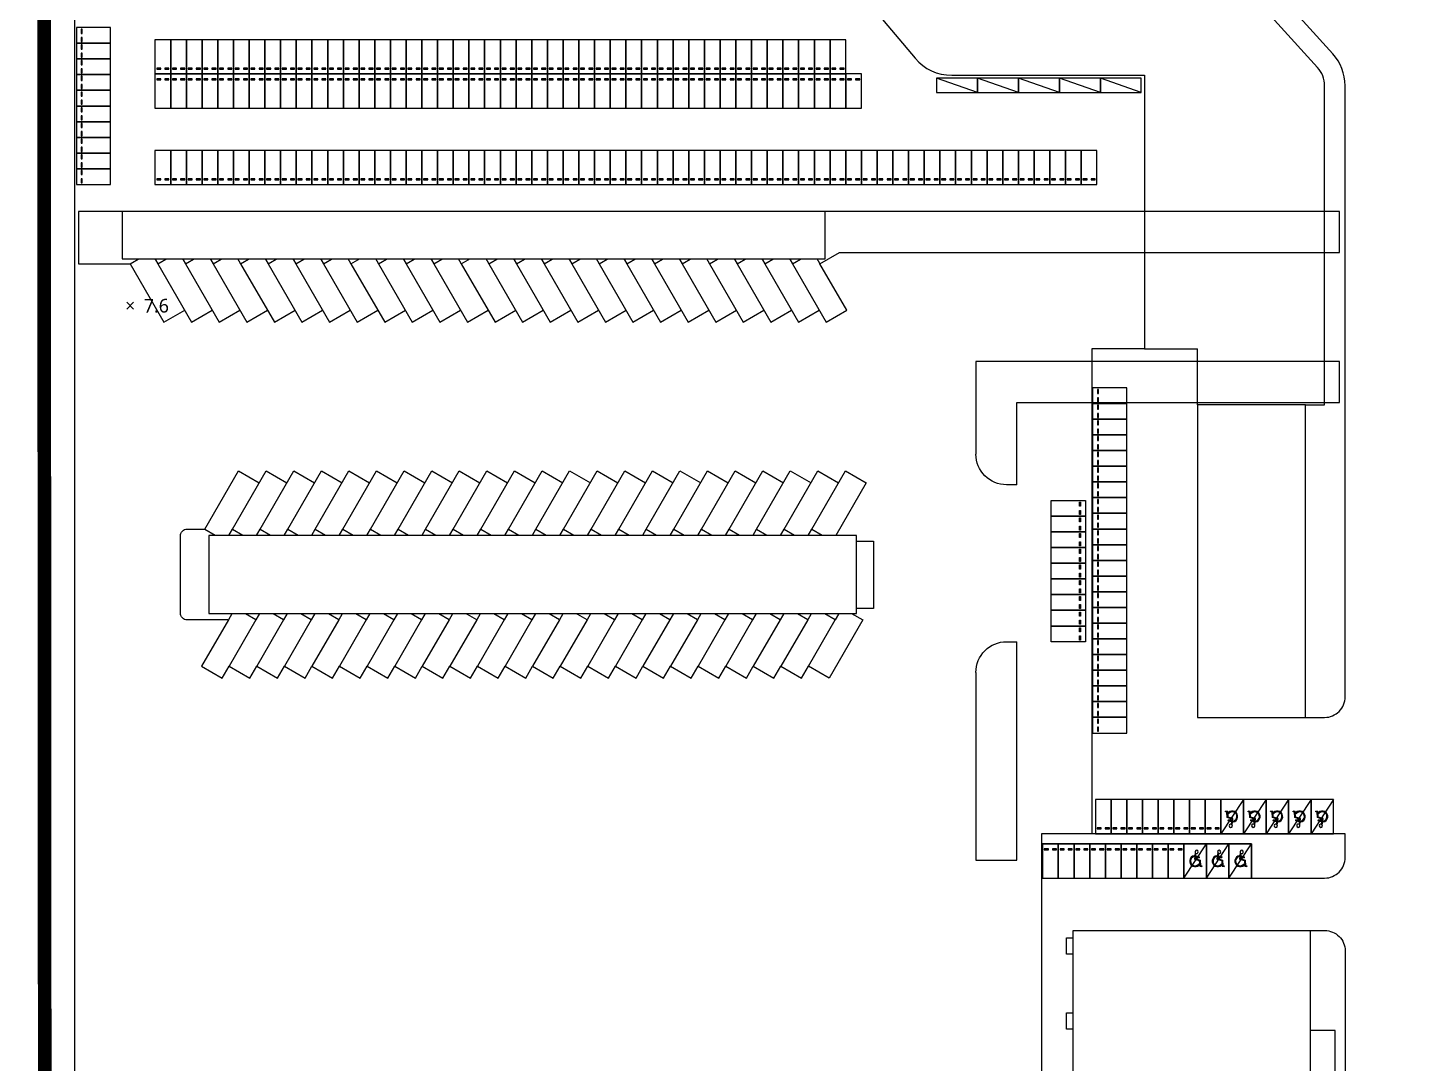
# Model space of a CAD drawing. Header units: millimetres. Extents: x -17369 to 294000, y -718917 to 220315.
# Drawn here: x 255849 to 258669, y -197299 to -195179 of the extents above; entities that cross this region are included whole.
import ezdxf
from ezdxf.xclip import XClip

# ---------------------------------------------------------------- set-up
doc = ezdxf.new("R2010")
doc.units = ezdxf.units.MM
doc.header["$LTSCALE"] = 350
doc.header["$XCLIPFRAME"] = 2
doc.linetypes.add('xref key map$0$PHANTOM2', pattern=[1.25, 0.625, -0.125, 0.125, -0.125, 0.125, -0.125])
for name, color, linetype in [('xref key map$0$4', 4, 'Continuous'), ('xref key map$0$CA0021_표고점수치', 8, 'Continuous'), ('xref key map$0$CA002_표고점(기호)', 8, 'Continuous'), ('xref key map$0$CTR', 8, 'Continuous'), ('xref key map$0$L-BLDG', 9, 'Continuous'), ('xref key map$0$PARK', 8, 'Continuous'), ('xref key map$0$대지경계선', 1, 'Continuous')]:
    doc.layers.add(name, color=color, linetype=linetype)
doc.styles.add('xref key map$0$맑은고딕', font='malgun.ttf')

# ---------------------------------------------------------------- blocks, each defined once
blk = doc.blocks.new('xref key map$0$주차구획3300x5000')
at = {"layer": 'xref key map$0$PARK', "color": 8}
for p, q in [((0, 0), (3300, 5000)), ((1521, 3267), (1507, 3142)), ((1653, 3733), (1545, 2759)), ((1545, 2759), (2258, 2551)), ((1707, 3129), (1676, 2846)), ((1676, 2846), (2372, 2643)), ((1707, 3129), (2216, 2980)), ((1762, 3626), (1720, 3250)), ((1720, 3250), (2250, 3095)), ((2208, 2085), (2219, 1913)), ((2250, 3095), (2216, 2980)), ((2258, 2551), (2311, 1728)), ((2372, 2643), (2424, 1836)), ((2311, 1728), (2622, 1693)), ((2424, 1836), (2614, 1815)), ((2614, 1815), (2622, 1693))]:
    blk.add_line(p, q, dxfattribs=at)
at = {"layer": 'xref key map$0$PARK'}
blk.add_lwpolyline([(0, 0), (3300, 0), (3300, 5000), (0, 5000)], close=True, dxfattribs=at)
at = {"layer": 'xref key map$0$PARK', "color": 8}
for centre, radius, start, end in [((1867, 3842), 240, 244.11815, 207.07082), ((1653, 2478), 800, 99.47859, 315.02603), ((1653, 2478), 680, 102.35799, 324.67673)]:
    blk.add_arc(centre, radius, start, end, dxfattribs=at)
blk = doc.blocks.new('xref key map$0$주차구획2300x5000')
at = {"layer": 'xref key map$0$PARK'}
blk.add_lwpolyline([(0, 0), (2300, 0), (2300, 5000), (0, 5000)], close=True, dxfattribs=at)
at = {"layer": 'xref key map$0$PARK', "color": 8}
for points in [[(250, 700), (850, 700), (850, 850), (250, 850)], [(1450, 700), (2050, 700), (2050, 850), (1450, 850)]]:
    blk.add_lwpolyline(points, close=True, dxfattribs=at)
blk = doc.blocks.new('xref key map$0$주차구획2100x6000')
at = {"layer": 'xref key map$0$PARK', "color": 8}
blk.add_line((2100, 6000), (0, 0), dxfattribs=at)
at = {"layer": 'xref key map$0$PARK'}
blk.add_lwpolyline([(0, 0), (2100, 0), (2100, 6000), (0, 6000)], close=True, dxfattribs=at)
blk = doc.blocks.new('xref key map$0$CA002')
at = {"layer": 'xref key map$0$CA002_표고점(기호)'}
for points in [[(-0.5, 0.5), (0.5, -0.5)], [(0.5, 0.5), (-0.5, -0.5)]]:
    blk.add_lwpolyline(points, dxfattribs=at)
blk = doc.blocks.new('xref key map$0$230120_버스승강장')
at = {"layer": 'xref key map$0$CTR'}
blk.add_lwpolyline([(47285, 158700), (-137479, 158700), (-137479, 151050), (-129881, 151050), (-126850, 152800), (-125839, 151050), (-122808, 152800), (-121798, 151050), (-118767, 152800), (-117756, 151050), (-114725, 152800), (-113715, 151050), (-110684, 152800), (-109673, 151050), (-106642, 152800), (-105632, 151050), (-102601, 152800), (-101590, 151050), (-98559, 152800), (-97549, 151050), (-94518, 152800), (-93508, 151050), (-90476, 152800), (-89466, 151050), (-86435, 152800), (-85425, 151050), (-82394, 152800), (-81383, 151050), (-78352, 152800), (-77342, 151050), (-74311, 152800), (-73300, 151050), (-70269, 152800), (-69259, 151050), (-66228, 152800), (-65217, 151050), (-62186, 152800), (-61176, 151050), (-58145, 152800), (-57135, 151050), (-54103, 152800), (-53093, 151050), (-50062, 152800), (-49052, 151050), (-46021, 152800), (-45010, 151050), (-41979, 152800), (-40969, 151050), (-37938, 152800), (-36927, 151050), (-33896, 152800), (-32886, 151050), (-29855, 152800), (-28844, 151050), (-25986, 152700), (47285, 152700)], close=True, dxfattribs=at)
for points in [[(0, 118650), (0, 130700), (47285, 130700), (47285, 136700), (-6000, 136700), (-6000, 123150)], [(-6000, 91150), (-6000, 63650), (0, 63650), (0, 95650)]]:
    blk.add_lwpolyline(points, dxfattribs=at)
for points in [[(0, 118650), (-1500, 118650, -0.4142136), (-6000, 123150)], [(-6000, 91150, -0.4142136), (-1500, 95650), (0, 95650)]]:
    blk.add_lwpolyline(points, format="xyb", dxfattribs=at)
blk.add_lwpolyline([(-114498, 100600), (-115508, 98850), (-121542, 98850, -0.4142136), (-122542, 99850), (-122542, 111150, -0.4142136), (-121542, 112150), (-118948, 112150), (-115917, 110400), (-114907, 112150), (-111876, 110400), (-110865, 112150), (-107834, 110400), (-106824, 112150), (-103793, 110400), (-102783, 112150), (-99752, 110400), (-98741, 112150), (-95710, 110400), (-94700, 112150), (-91669, 110400), (-90658, 112150), (-87627, 110400), (-86617, 112150), (-83586, 110400), (-82575, 112150), (-79544, 110400), (-78534, 112150), (-75503, 110400), (-74492, 112150), (-71461, 110400), (-70451, 112150), (-67420, 110400), (-66410, 112150), (-63378, 110400), (-62368, 112150), (-59337, 110400), (-58327, 112150), (-55296, 110400), (-54285, 112150), (-51254, 110400), (-50244, 112150), (-47213, 110400), (-46202, 112150), (-43171, 110400), (-42161, 112150), (-39130, 110400), (-38119, 112150), (-35088, 110400), (-34078, 112150), (-31047, 110400), (-30036, 112150), (-27005, 110400), (-21000, 110400), (-21000, 100500), (-25643, 100500), (-26596, 98850), (-29627, 100600), (-30638, 98850), (-33669, 100600), (-34679, 98850), (-37710, 100600), (-38720, 98850), (-41752, 100600), (-42762, 98850), (-45793, 100600), (-46803, 98850), (-49834, 100600), (-50845, 98850), (-53876, 100600), (-54886, 98850), (-57917, 100600), (-58928, 98850), (-61959, 100600), (-62969, 98850), (-66000, 100600), (-67011, 98850), (-70042, 100600), (-71052, 98850), (-74083, 100600), (-75094, 98850), (-78125, 100600), (-79135, 98850), (-82166, 100600), (-83176, 98850), (-86208, 100600), (-87218, 98850), (-90249, 100600), (-91259, 98850), (-94290, 100600), (-95301, 98850), (-98332, 100600), (-99342, 98850), (-102373, 100600), (-103384, 98850), (-106415, 100600), (-107425, 98850), (-110456, 100600), (-111467, 98850)], format="xyb", close=True, dxfattribs=at)
at = {"layer": 'xref key map$0$CA0021_표고점수치', "xscale": 1000, "yscale": 1000, "zscale": 1000}
blk.add_blockref('xref key map$0$CA002', (-129898, 144896), dxfattribs=at)
at = {"layer": 'xref key map$0$PARK', "xscale": -1.000000000000008, "rotation": 90}
for p in [(10042, 116350), (10042, 114050), (10042, 111750), (10042, 109450), (10042, 107150), (10042, 104850), (10042, 102550), (10042, 100250), (10042, 97950)]:
    blk.add_blockref('xref key map$0$주차구획2300x5000', p, dxfattribs=at)
at = {"layer": 'xref key map$0$CA0021_표고점수치', "style": 'xref key map$0$맑은고딕'}
blk.add_text('7.6', height=2000, dxfattribs=at).set_placement((-127898, 143896))
for points in [[(-131095, 158700), (-131095, 151750), (-28095, 151750), (-28095, 158700)], [(-118396, 111200), (-118396, 99800), (-23476, 99800), (-23476, 111200)]]:
    blk.add_wipeout(points).dxf.layer = 'xref key map$0$4'
at = {"layer": 'xref key map$0$L-BLDG'}
for points in [[(-28095, 158700), (-131095, 158700), (-131095, 151750), (-28095, 151750)], [(-23476, 111200), (-118396, 111200), (-118396, 99800), (-23476, 99800)]]:
    blk.add_lwpolyline(points, close=True, dxfattribs=at)
at = {"layer": 'xref key map$0$PARK'}
for points in [[(-129881, 151050), (-124943, 142498), (-121912, 144248)], [(-125839, 151050), (-120902, 142498), (-117871, 144248)], [(-121798, 151050), (-116860, 142498), (-113829, 144248)], [(-117756, 151050), (-112819, 142498), (-109788, 144248)], [(-113715, 151050), (-108777, 142498), (-105746, 144248)], [(-109673, 151050), (-104736, 142498), (-101705, 144248)], [(-105632, 151050), (-100694, 142498), (-97663, 144248)], [(-101590, 151050), (-96653, 142498), (-93622, 144248)], [(-97549, 151050), (-92612, 142498), (-89580, 144248)], [(-93508, 151050), (-88570, 142498), (-85539, 144248)], [(-89466, 151050), (-84529, 142498), (-81498, 144248)], [(-85425, 151050), (-80487, 142498), (-77456, 144248)], [(-81383, 151050), (-76446, 142498), (-73415, 144248)], [(-77342, 151050), (-72404, 142498), (-69373, 144248)], [(-73300, 151050), (-68363, 142498), (-65332, 144248)], [(-69259, 151050), (-64321, 142498), (-61290, 144248)], [(-65217, 151050), (-60280, 142498), (-57249, 144248)], [(-61176, 151050), (-56238, 142498), (-53207, 144248)], [(-57135, 151050), (-52197, 142498), (-49166, 144248)], [(-53093, 151050), (-48156, 142498), (-45124, 144248)], [(-49052, 151050), (-44114, 142498), (-41083, 144248)], [(-45010, 151050), (-40073, 142498), (-37042, 144248)], [(-40969, 151050), (-36031, 142498), (-33000, 144248)], [(-36927, 151050), (-31990, 142498), (-28959, 144248)], [(-32886, 151050), (-27948, 142498), (-24917, 144248), (-28844, 151050)], [(-118948, 112150), (-114011, 120702), (-110980, 118952)], [(-114907, 112150), (-109969, 120702), (-106938, 118952)], [(-110865, 112150), (-105928, 120702), (-102897, 118952)], [(-106824, 112150), (-101887, 120702), (-98855, 118952)], [(-102783, 112150), (-97845, 120702), (-94814, 118952)], [(-98741, 112150), (-93804, 120702), (-90773, 118952)], [(-94700, 112150), (-89762, 120702), (-86731, 118952)], [(-90658, 112150), (-85721, 120702), (-82690, 118952)], [(-86617, 112150), (-81679, 120702), (-78648, 118952)], [(-82575, 112150), (-77638, 120702), (-74607, 118952)], [(-78534, 112150), (-73596, 120702), (-70565, 118952)], [(-74492, 112150), (-69555, 120702), (-66524, 118952)], [(-70451, 112150), (-65513, 120702), (-62482, 118952)], [(-66410, 112150), (-61472, 120702), (-58441, 118952)], [(-62368, 112150), (-57431, 120702), (-54399, 118952)], [(-58327, 112150), (-53389, 120702), (-50358, 118952)], [(-54285, 112150), (-49348, 120702), (-46317, 118952)], [(-50244, 112150), (-45306, 120702), (-42275, 118952)], [(-46202, 112150), (-41265, 120702), (-38234, 118952)], [(-42161, 112150), (-37223, 120702), (-34192, 118952)], [(-38119, 112150), (-33182, 120702), (-30151, 118952)], [(-34078, 112150), (-29140, 120702), (-26109, 118952)], [(-30036, 112150), (-25099, 120702), (-22068, 118952), (-26496, 111200)], [(-24200, 99800), (-22555, 98850), (-27492, 90298), (-30523, 92048), (-26596, 98850)], [(-115508, 98850), (-119435, 92048), (-116404, 90298), (-115394, 92048)], [(-111467, 98850), (-115394, 92048), (-112363, 90298), (-111352, 92048)], [(-107425, 98850), (-111352, 92048), (-108321, 90298), (-107311, 92048)], [(-103384, 98850), (-107311, 92048), (-104280, 90298), (-103269, 92048)], [(-99342, 98850), (-103269, 92048), (-100238, 90298), (-99228, 92048)], [(-95301, 98850), (-99228, 92048), (-96197, 90298), (-95186, 92048)], [(-91259, 98850), (-95186, 92048), (-92155, 90298), (-91145, 92048)], [(-87218, 98850), (-91145, 92048), (-88114, 90298), (-87104, 92048)], [(-83176, 98850), (-87104, 92048), (-84072, 90298), (-83062, 92048)], [(-79135, 98850), (-83062, 92048), (-80031, 90298), (-79021, 92048)], [(-75094, 98850), (-79021, 92048), (-75990, 90298), (-74979, 92048)], [(-71052, 98850), (-74979, 92048), (-71948, 90298), (-70938, 92048)], [(-67011, 98850), (-70938, 92048), (-67907, 90298), (-66896, 92048)], [(-62969, 98850), (-66896, 92048), (-63865, 90298), (-62855, 92048)], [(-58928, 98850), (-62855, 92048), (-59824, 90298), (-58813, 92048)], [(-54886, 98850), (-58813, 92048), (-55782, 90298), (-54772, 92048)], [(-50845, 98850), (-54772, 92048), (-51741, 90298), (-50730, 92048)], [(-46803, 98850), (-50730, 92048), (-47699, 90298), (-46689, 92048)], [(-42762, 98850), (-46689, 92048), (-43658, 90298), (-42648, 92048)], [(-38720, 98850), (-42648, 92048), (-39617, 90298), (-38606, 92048)], [(-34679, 98850), (-38606, 92048), (-35575, 90298), (-34565, 92048)], [(-30638, 98850), (-34565, 92048), (-31534, 90298), (-30523, 92048)]]:
    blk.add_lwpolyline(points, dxfattribs=at)
blk = doc.blocks.new('xref key map')
at = {"layer": 'xref key map$0$CTR'}
for p in [(310637, 802372), (318431, 794162)]:
    blk.add_line(p, (318431, 802372), dxfattribs=at)
for points in [[(149471, 772521), (149465, 783609), (149388, 905626), (148718, 916486), (148034, 915697), (148293, 944147), (148294, 944147)], [(149388, 905626), (150326, 906679), (151208, 907142), (152297, 907116), (153313, 906575), (153902, 905368), (153904, 772512)], [(153904, 772512), (153907, 626938), (154364, 568988), (154332, 557137), (154102, 491911), (154552, 487090), (155619, 481954), (157166, 477612), (157191, 477559)]]:
    blk.add_lwpolyline(points, dxfattribs=at)
for points in [[(334231, 748362), (337037, 748362, 0.4142136), (340037, 751362), (340037, 840947, 0.1859016), (338229, 845642), (330514, 854173, 0.2119882), (325322, 856478), (283707, 856478, -0.2209307), (265367, 864998), (207861, 933127, 1), (204804, 930547)], [(181128, 932104), (203490, 932104), (277043, 844963, 0.2209307), (282393, 842478), (310637, 842478), (310637, 802372), (302937, 802372), (302937, 731314), (295537, 731314), (295537, 664913)], [(334231, 794162), (337037, 794162), (337037, 840947, 0.1859016), (336004, 843630), (324385, 856478)], [(334928, 717133), (337037, 717133, -0.4142136), (340037, 714133), (340037, 675413, -0.4142136), (337037, 672413), (334928, 672413)]]:
    blk.add_lwpolyline(points, format="xyb", dxfattribs=at)
blk.add_lwpolyline([(295537, 731314), (295537, 729814), (326315, 729814), (326315, 724814), (337037, 724814, 0.4142136), (340037, 727814), (340037, 731314)], format="xyb", close=True, dxfattribs=at)
at = {"layer": 'xref key map$0$L-BLDG'}
for points in [[(318431, 748362), (334231, 748362), (334231, 794162), (318431, 794162)], [(300208, 672413), (300208, 717133), (334928, 717133), (334928, 672413)]]:
    blk.add_lwpolyline(points, close=True, dxfattribs=at)
for points in [[(300208, 713664), (299208, 713664), (299208, 716063), (300208, 716063)], [(300208, 702663), (299208, 702663), (299208, 705063), (300208, 705063)], [(334928, 687073), (338578, 687073), (338578, 702473), (334928, 702473)]]:
    blk.add_lwpolyline(points, dxfattribs=at)
at = {"layer": 'xref key map$0$PARK'}
for name, p, rotation in [('xref key map$0$주차구획2300x5000', (154174, 849473), 270), ('xref key map$0$주차구획2300x5000', (154174, 847173), 270), ('xref key map$0$주차구획2300x5000', (154174, 844873), 270), ('xref key map$0$주차구획2300x5000', (154174, 842573), 270), ('xref key map$0$주차구획2300x5000', (167974, 842673), 180), ('xref key map$0$주차구획2300x5000', (170274, 842673), 180), ('xref key map$0$주차구획2300x5000', (172574, 842673), 180), ('xref key map$0$주차구획2300x5000', (174874, 842673), 180), ('xref key map$0$주차구획2300x5000', (177174, 842673), 180), ('xref key map$0$주차구획2300x5000', (179474, 842673), 180), ('xref key map$0$주차구획2300x5000', (181774, 842673), 180), ('xref key map$0$주차구획2300x5000', (184074, 842673), 180), ('xref key map$0$주차구획2300x5000', (186374, 842673), 180), ('xref key map$0$주차구획2300x5000', (188674, 842673), 180), ('xref key map$0$주차구획2300x5000', (190974, 842673), 180), ('xref key map$0$주차구획2300x5000', (193274, 842673), 180), ('xref key map$0$주차구획2300x5000', (195574, 842673), 180), ('xref key map$0$주차구획2300x5000', (197874, 842673), 180), ('xref key map$0$주차구획2300x5000', (200174, 842673), 180), ('xref key map$0$주차구획2300x5000', (202474, 842673), 180), ('xref key map$0$주차구획2300x5000', (204774, 842673), 180), ('xref key map$0$주차구획2300x5000', (207074, 842673), 180), ('xref key map$0$주차구획2300x5000', (209374, 842673), 180), ('xref key map$0$주차구획2300x5000', (211674, 842673), 180), ('xref key map$0$주차구획2300x5000', (213974, 842673), 180), ('xref key map$0$주차구획2300x5000', (216274, 842673), 180), ('xref key map$0$주차구획2300x5000', (218574, 842673), 180), ('xref key map$0$주차구획2300x5000', (220874, 842673), 180), ('xref key map$0$주차구획2300x5000', (223174, 842673), 180), ('xref key map$0$주차구획2300x5000', (225474, 842673), 180), ('xref key map$0$주차구획2300x5000', (227774, 842673), 180), ('xref key map$0$주차구획2300x5000', (230074, 842673), 180), ('xref key map$0$주차구획2300x5000', (232374, 842673), 180), ('xref key map$0$주차구획2300x5000', (234674, 842673), 180), ('xref key map$0$주차구획2300x5000', (236974, 842673), 180), ('xref key map$0$주차구획2300x5000', (239274, 842673), 180), ('xref key map$0$주차구획2300x5000', (241574, 842673), 180), ('xref key map$0$주차구획2300x5000', (243874, 842673), 180), ('xref key map$0$주차구획2300x5000', (246174, 842673), 180), ('xref key map$0$주차구획2300x5000', (248474, 842673), 180), ('xref key map$0$주차구획2300x5000', (250774, 842673), 180), ('xref key map$0$주차구획2300x5000', (253074, 842673), 180), ('xref key map$0$주차구획2300x5000', (255374, 842673), 180), ('xref key map$0$주차구획2300x5000', (257674, 842673), 180), ('xref key map$0$주차구획2300x5000', (259974, 842673), 180), ('xref key map$0$주차구획2300x5000', (262274, 842673), 180), ('xref key map$0$주차구획2300x5000', (264574, 842673), 180), ('xref key map$0$주차구획2300x5000', (266874, 842673), 180), ('xref key map$0$주차구획2300x5000', (269174, 842673), 180), ('xref key map$0$주차구획2100x6000', (280174, 842073), 270), ('xref key map$0$주차구획2100x6000', (286174, 842073), 270), ('xref key map$0$주차구획2100x6000', (292174, 842073), 270), ('xref key map$0$주차구획2100x6000', (298174, 842073), 270), ('xref key map$0$주차구획2100x6000', (304174, 842073), 270), ('xref key map$0$주차구획2300x5000', (154174, 840273), 270), ('xref key map$0$주차구획2300x5000', (154174, 837973), 270), ('xref key map$0$주차구획2300x5000', (154174, 835673), 270), ('xref key map$0$주차구획2300x5000', (154174, 833373), 270), ('xref key map$0$주차구획2300x5000', (154174, 831073), 270), ('xref key map$0$주차구획2300x5000', (154174, 828773), 270), ('xref key map$0$주차구획2300x5000', (303048, 796674), 270), ('xref key map$0$주차구획2300x5000', (303048, 794374), 270), ('xref key map$0$주차구획2300x5000', (303048, 792074), 270), ('xref key map$0$주차구획2300x5000', (303048, 789774), 270), ('xref key map$0$주차구획2300x5000', (303048, 787474), 270), ('xref key map$0$주차구획2300x5000', (303048, 785174), 270), ('xref key map$0$주차구획2300x5000', (303048, 782874), 270), ('xref key map$0$주차구획2300x5000', (303048, 780574), 270), ('xref key map$0$주차구획2300x5000', (303048, 778274), 270), ('xref key map$0$주차구획2300x5000', (303048, 775974), 270), ('xref key map$0$주차구획2300x5000', (303048, 773674), 270), ('xref key map$0$주차구획2300x5000', (303048, 771374), 270), ('xref key map$0$주차구획2300x5000', (303048, 769074), 270), ('xref key map$0$주차구획2300x5000', (303048, 766774), 270), ('xref key map$0$주차구획2300x5000', (303048, 764474), 270), ('xref key map$0$주차구획2300x5000', (303048, 762174), 270), ('xref key map$0$주차구획2300x5000', (303048, 759874), 270), ('xref key map$0$주차구획2300x5000', (303048, 757574), 270), ('xref key map$0$주차구획2300x5000', (303048, 755274), 270), ('xref key map$0$주차구획2300x5000', (303048, 752974), 270), ('xref key map$0$주차구획2300x5000', (303048, 750674), 270), ('xref key map$0$주차구획2300x5000', (303048, 748374), 270), ('xref key map$0$주차구획3300x5000', (325148, 736314), 180), ('xref key map$0$주차구획3300x5000', (328448, 736314), 180), ('xref key map$0$주차구획3300x5000', (331748, 736314), 180), ('xref key map$0$주차구획3300x5000', (335048, 736314), 180), ('xref key map$0$주차구획3300x5000', (338348, 736314), 180), ('xref key map$0$주차구획2300x5000', (298015, 729814), 180), ('xref key map$0$주차구획2300x5000', (300315, 729814), 180), ('xref key map$0$주차구획2300x5000', (302615, 729814), 180), ('xref key map$0$주차구획2300x5000', (304915, 729814), 180), ('xref key map$0$주차구획2300x5000', (307215, 729814), 180), ('xref key map$0$주차구획2300x5000', (309515, 729814), 180), ('xref key map$0$주차구획2300x5000', (311815, 729814), 180), ('xref key map$0$주차구획2300x5000', (314115, 729814), 180), ('xref key map$0$주차구획2300x5000', (316415, 729814), 180)]:
    blk.add_blockref(name, p, dxfattribs=dict(at, rotation=rotation))
for name, p in [('xref key map$0$주차구획2300x5000', (165674, 842673)), ('xref key map$0$주차구획2300x5000', (167974, 842673)), ('xref key map$0$주차구획2300x5000', (170274, 842673)), ('xref key map$0$주차구획2300x5000', (172574, 842673)), ('xref key map$0$주차구획2300x5000', (174874, 842673)), ('xref key map$0$주차구획2300x5000', (177174, 842673)), ('xref key map$0$주차구획2300x5000', (179474, 842673)), ('xref key map$0$주차구획2300x5000', (181774, 842673)), ('xref key map$0$주차구획2300x5000', (184074, 842673)), ('xref key map$0$주차구획2300x5000', (186374, 842673)), ('xref key map$0$주차구획2300x5000', (188674, 842673)), ('xref key map$0$주차구획2300x5000', (190974, 842673)), ('xref key map$0$주차구획2300x5000', (193274, 842673)), ('xref key map$0$주차구획2300x5000', (195574, 842673)), ('xref key map$0$주차구획2300x5000', (197874, 842673)), ('xref key map$0$주차구획2300x5000', (200174, 842673)), ('xref key map$0$주차구획2300x5000', (202474, 842673)), ('xref key map$0$주차구획2300x5000', (204774, 842673)), ('xref key map$0$주차구획2300x5000', (207074, 842673)), ('xref key map$0$주차구획2300x5000', (209374, 842673)), ('xref key map$0$주차구획2300x5000', (211674, 842673)), ('xref key map$0$주차구획2300x5000', (213974, 842673)), ('xref key map$0$주차구획2300x5000', (216274, 842673)), ('xref key map$0$주차구획2300x5000', (218574, 842673)), ('xref key map$0$주차구획2300x5000', (220874, 842673)), ('xref key map$0$주차구획2300x5000', (223174, 842673)), ('xref key map$0$주차구획2300x5000', (225474, 842673)), ('xref key map$0$주차구획2300x5000', (227774, 842673)), ('xref key map$0$주차구획2300x5000', (230074, 842673)), ('xref key map$0$주차구획2300x5000', (232374, 842673)), ('xref key map$0$주차구획2300x5000', (234674, 842673)), ('xref key map$0$주차구획2300x5000', (236974, 842673)), ('xref key map$0$주차구획2300x5000', (239274, 842673)), ('xref key map$0$주차구획2300x5000', (241574, 842673)), ('xref key map$0$주차구획2300x5000', (243874, 842673)), ('xref key map$0$주차구획2300x5000', (246174, 842673)), ('xref key map$0$주차구획2300x5000', (248474, 842673)), ('xref key map$0$주차구획2300x5000', (250774, 842673)), ('xref key map$0$주차구획2300x5000', (253074, 842673)), ('xref key map$0$주차구획2300x5000', (255374, 842673)), ('xref key map$0$주차구획2300x5000', (257674, 842673)), ('xref key map$0$주차구획2300x5000', (259974, 842673)), ('xref key map$0$주차구획2300x5000', (262274, 842673)), ('xref key map$0$주차구획2300x5000', (264574, 842673)), ('xref key map$0$주차구획2300x5000', (165674, 826473)), ('xref key map$0$주차구획2300x5000', (167974, 826473)), ('xref key map$0$주차구획2300x5000', (170274, 826473)), ('xref key map$0$주차구획2300x5000', (172574, 826473)), ('xref key map$0$주차구획2300x5000', (174874, 826473)), ('xref key map$0$주차구획2300x5000', (177174, 826473)), ('xref key map$0$주차구획2300x5000', (179474, 826473)), ('xref key map$0$주차구획2300x5000', (181774, 826473)), ('xref key map$0$주차구획2300x5000', (184074, 826473)), ('xref key map$0$주차구획2300x5000', (186374, 826473)), ('xref key map$0$주차구획2300x5000', (188674, 826473)), ('xref key map$0$주차구획2300x5000', (190974, 826473)), ('xref key map$0$주차구획2300x5000', (193274, 826473)), ('xref key map$0$주차구획2300x5000', (195574, 826473)), ('xref key map$0$주차구획2300x5000', (197874, 826473)), ('xref key map$0$주차구획2300x5000', (200174, 826473)), ('xref key map$0$주차구획2300x5000', (202474, 826473)), ('xref key map$0$주차구획2300x5000', (204774, 826473)), ('xref key map$0$주차구획2300x5000', (207074, 826473)), ('xref key map$0$주차구획2300x5000', (209374, 826473)), ('xref key map$0$주차구획2300x5000', (211674, 826473)), ('xref key map$0$주차구획2300x5000', (213974, 826473)), ('xref key map$0$주차구획2300x5000', (216274, 826473)), ('xref key map$0$주차구획2300x5000', (218574, 826473)), ('xref key map$0$주차구획2300x5000', (220874, 826473)), ('xref key map$0$주차구획2300x5000', (223174, 826473)), ('xref key map$0$주차구획2300x5000', (225474, 826473)), ('xref key map$0$주차구획2300x5000', (227774, 826473)), ('xref key map$0$주차구획2300x5000', (230074, 826473)), ('xref key map$0$주차구획2300x5000', (232374, 826473)), ('xref key map$0$주차구획2300x5000', (234674, 826473)), ('xref key map$0$주차구획2300x5000', (236974, 826473)), ('xref key map$0$주차구획2300x5000', (239274, 826473)), ('xref key map$0$주차구획2300x5000', (241574, 826473)), ('xref key map$0$주차구획2300x5000', (243874, 826473)), ('xref key map$0$주차구획2300x5000', (246174, 826473)), ('xref key map$0$주차구획2300x5000', (248474, 826473)), ('xref key map$0$주차구획2300x5000', (250774, 826473)), ('xref key map$0$주차구획2300x5000', (253074, 826473)), ('xref key map$0$주차구획2300x5000', (255374, 826473)), ('xref key map$0$주차구획2300x5000', (257674, 826473)), ('xref key map$0$주차구획2300x5000', (259974, 826473)), ('xref key map$0$주차구획2300x5000', (262274, 826473)), ('xref key map$0$주차구획2300x5000', (264574, 826473)), ('xref key map$0$주차구획2300x5000', (266874, 826473)), ('xref key map$0$주차구획2300x5000', (269174, 826473)), ('xref key map$0$주차구획2300x5000', (271474, 826473)), ('xref key map$0$주차구획2300x5000', (273774, 826473)), ('xref key map$0$주차구획2300x5000', (276074, 826473)), ('xref key map$0$주차구획2300x5000', (278374, 826473)), ('xref key map$0$주차구획2300x5000', (280674, 826473)), ('xref key map$0$주차구획2300x5000', (282974, 826473)), ('xref key map$0$주차구획2300x5000', (285274, 826473)), ('xref key map$0$주차구획2300x5000', (287574, 826473)), ('xref key map$0$주차구획2300x5000', (289874, 826473)), ('xref key map$0$주차구획2300x5000', (292174, 826473)), ('xref key map$0$주차구획2300x5000', (294474, 826473)), ('xref key map$0$주차구획2300x5000', (296774, 826473)), ('xref key map$0$주차구획2300x5000', (299074, 826473)), ('xref key map$0$주차구획2300x5000', (301374, 826473)), ('xref key map$0$주차구획2300x5000', (303448, 731314)), ('xref key map$0$주차구획2300x5000', (305748, 731314)), ('xref key map$0$주차구획2300x5000', (308048, 731314)), ('xref key map$0$주차구획2300x5000', (310348, 731314)), ('xref key map$0$주차구획2300x5000', (312648, 731314)), ('xref key map$0$주차구획2300x5000', (314948, 731314)), ('xref key map$0$주차구획2300x5000', (317248, 731314)), ('xref key map$0$주차구획2300x5000', (319548, 731314)), ('xref key map$0$주차구획3300x5000', (316415, 724814)), ('xref key map$0$주차구획3300x5000', (319715, 724814)), ('xref key map$0$주차구획3300x5000', (323015, 724814))]:
    blk.add_blockref(name, p, dxfattribs=at)
blk.add_blockref('xref key map$0$230120_버스승강장', (291938, 663807))
at = {"layer": 'xref key map$0$대지경계선', "linetype": 'xref key map$0$PHANTOM2', "ltscale": 15, "const_width": 2000}
blk.add_lwpolyline([(149648, 490206), (149388, 905626), (148718, 916486), (148034, 915697), (148187, 931356), (148541, 973877), (148648, 986756), (150337, 987109), (151509, 986204), (160697, 987363), (169751, 988504), (204554, 992893), (212800, 993933), (216458, 994393), (223818, 1002476), (252778, 1005826), (284837, 1014078), (292751, 1016115), (307777, 1019984), (320512, 1023015), (330888, 1025486), (342455, 1027540), (355223, 1029807)], dxfattribs=at)

msp = doc.modelspace()

# ---------------------------------------------------------------- block references
ref = msp.add_blockref('xref key map', (253797.2, -207036.5), dxfattribs=dict(xscale=0.01395821451102549, yscale=0.01395821451102549, zscale=0.01395821451102549))
XClip(ref).set_block_clipping_path([(-0.0000000075, 167165.6021255665), (2389260.125662934, 1718467.6565462798)])

doc.saveas('drawing.dxf')
